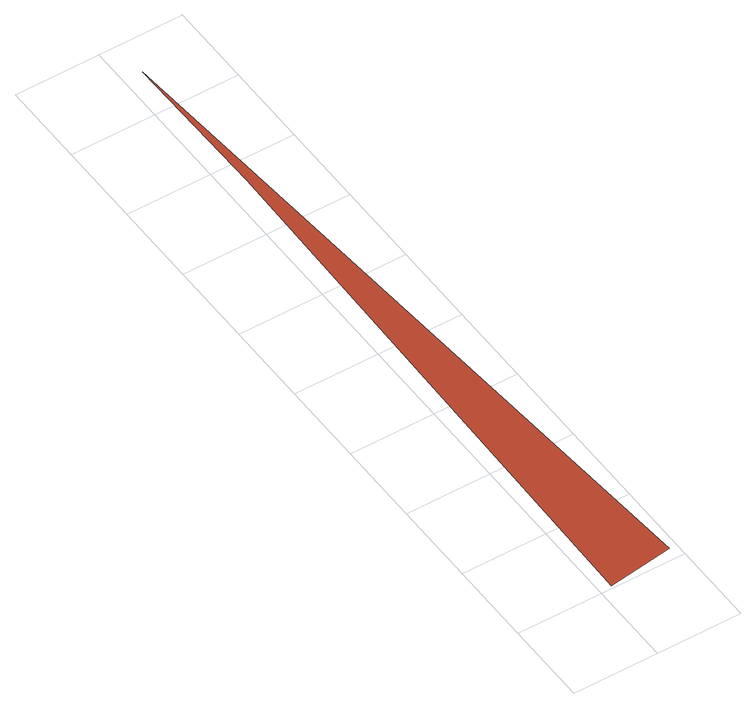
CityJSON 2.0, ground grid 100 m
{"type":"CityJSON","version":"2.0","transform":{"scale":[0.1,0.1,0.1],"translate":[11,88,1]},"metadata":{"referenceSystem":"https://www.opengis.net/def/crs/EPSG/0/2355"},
"CityObjects":{
"building1":{"type":"Building","attributes":{"buildingLDenMin":1},"children":["building1-1"]},
"building1-1":{"type":"BuildingPart","attributes":{"measuredHeight":22.3,"roofType":"gable","residential":true,"nr_doors":3},"address":[{"Country":"Canada","Locality":"Chibougamau","ThoroughfareNumber":"1","ThoroughfareName":"rue de la Patate","Postcode":"H0H 0H0"}],"parents":["building1"],"geometry":[{"type":"MultiSurface","lod":"2.1","boundaries":[[[0,1,2,3]]],"semantics":{"surfaces":[{"type":"RoofSurface","surfaceAttribute":true}],"values":[0]}}]}
},
"vertices":[
[910,150,0],[120,0,40],[140,6560,210],[0,8220,420]
]}
